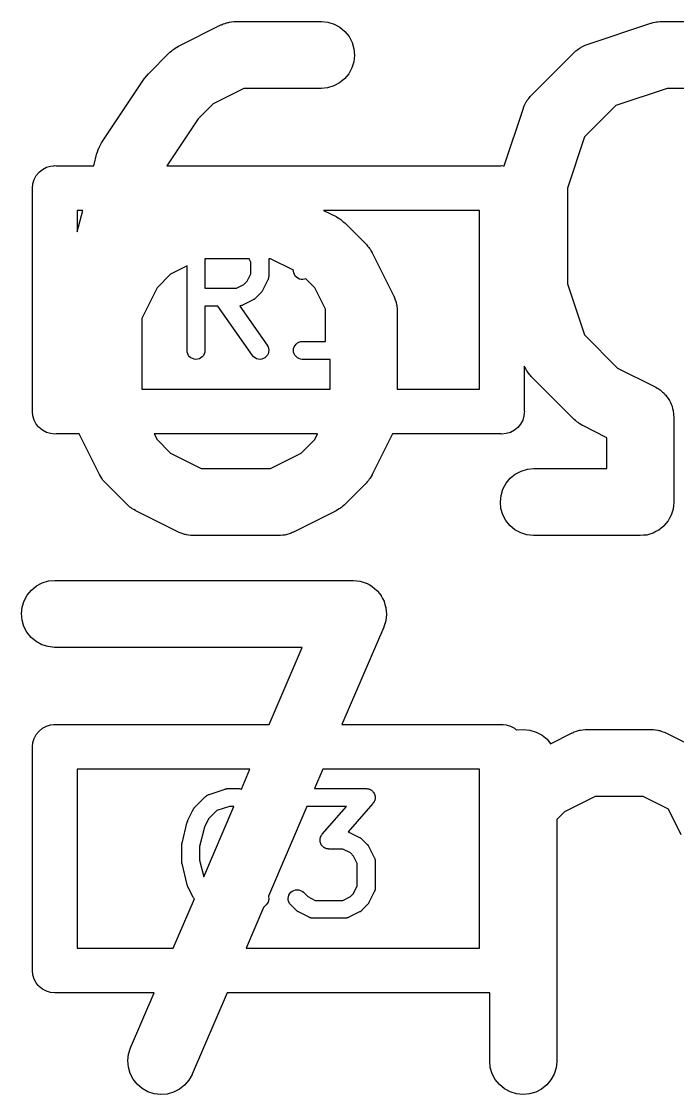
# Model space of a CAD drawing. Extents: x 39.2 to 71.6, y -130.1 to -60.
# Drawn here: x 53.675 to 55.143, y -80.027 to -77.627 of the extents above; entities that cross this region are included whole.
import ezdxf

# ---------------------------------------------------------------- set-up
doc = ezdxf.new("R2010")
doc.units = 0
doc.layers.add('BLACK', color=7, linetype='CONTINUOUS')

msp = doc.modelspace()

# ---------------------------------------------------------------- linework, layer by layer
at = {"layer": 'BLACK', "linetype": 'CONTINUOUS'}
for p, q in [((54.026, -77.6829), (54.1212, -77.6353)), ((54.1212, -77.6353), (54.1222, -77.6348)), ((54.1222, -77.6348), (54.1242, -77.6341)), ((54.1242, -77.6341), (54.1262, -77.633)), ((54.1262, -77.633), (54.1311, -77.6316)), ((54.1311, -77.6316), (54.1359, -77.6298)), ((54.1359, -77.6298), (54.1381, -77.6294)), ((54.1381, -77.6294), (54.1402, -77.6288)), ((54.1402, -77.6288), (54.1453, -77.6283)), ((54.1453, -77.6283), (54.1504, -77.6275)), ((54.1504, -77.6275), (54.1526, -77.6276)), ((54.1526, -77.6276), (54.1548, -77.6274)), ((54.1548, -77.6274), (54.3452, -77.6274)), ((54.3452, -77.6274), (54.3463, -77.6274)), ((54.3463, -77.6274), (54.3608, -77.629)), ((54.3608, -77.629), (54.3748, -77.6334)), ((54.3748, -77.6334), (54.3876, -77.6405)), ((54.9406, -77.6788), (55.0834, -77.6312)), ((55.0834, -77.6312), (55.0844, -77.6309)), ((55.0844, -77.6309), (55.0885, -77.63)), ((55.0885, -77.63), (55.0926, -77.6288)), ((55.0926, -77.6288), (55.0957, -77.6285)), ((55.0957, -77.6285), (55.0987, -77.6279)), ((55.0987, -77.6279), (55.1029, -77.6278)), ((55.1029, -77.6278), (55.1071, -77.6274)), ((55.1071, -77.6274), (55.2976, -77.6274)), ((54.3876, -77.6405), (54.3988, -77.6499)), ((54.3988, -77.6499), (54.408, -77.6613)), ((54.408, -77.6613), (54.4148, -77.6743)), ((54.0162, -77.689), (54.0187, -77.6871)), ((54.0187, -77.6871), (54.0224, -77.6852)), ((54.0224, -77.6852), (54.026, -77.6829)), ((54.4148, -77.6743), (54.4189, -77.6883)), ((54.9194, -77.6903), (54.9234, -77.6871)), ((54.9234, -77.6871), (54.9254, -77.6861)), ((54.9254, -77.6861), (54.9272, -77.6848)), ((54.9272, -77.6848), (54.9319, -77.6827)), ((54.9319, -77.6827), (54.9364, -77.6804)), ((54.9364, -77.6804), (54.9386, -77.6797)), ((54.9386, -77.6797), (54.9406, -77.6788)), ((53.9589, -77.7446), (54.0065, -77.697)), ((54.0065, -77.697), (54.0072, -77.6962)), ((54.0072, -77.6962), (54.0105, -77.6936)), ((54.0105, -77.6936), (54.0136, -77.6907)), ((54.0136, -77.6907), (54.0162, -77.689)), ((54.4202, -77.7029), (54.4187, -77.7175)), ((54.4189, -77.6883), (54.4202, -77.7029)), ((54.816, -77.7922), (54.9113, -77.697)), ((54.9113, -77.697), (54.912, -77.6962)), ((54.912, -77.6962), (54.9137, -77.6949)), ((54.9137, -77.6949), (54.9152, -77.6933)), ((54.9152, -77.6933), (54.9194, -77.6903)), ((54.4144, -77.7314), (54.4074, -77.7443)), ((54.4187, -77.7175), (54.4144, -77.7314)), ((53.8543, -77.8989), (53.9495, -77.756)), ((53.9495, -77.756), (53.9496, -77.7559)), ((53.9496, -77.7559), (53.9501, -77.7551)), ((53.9496, -77.7559), (53.9496, -77.7559)), ((53.9496, -77.7559), (53.9496, -77.7559)), ((53.9501, -77.7551), (53.9545, -77.7499)), ((53.9545, -77.7499), (53.9589, -77.7446)), ((54.3981, -77.7556), (54.3867, -77.7648)), ((54.4074, -77.7443), (54.3981, -77.7556)), ((54.1725, -77.7774), (54.1039, -77.8116)), ((54.3452, -77.7774), (54.1725, -77.7774)), ((54.3598, -77.776), (54.3452, -77.7774)), ((54.3738, -77.7717), (54.3598, -77.776)), ((54.3867, -77.7648), (54.3738, -77.7717)), ((55.1193, -77.7774), (55.0048, -77.8156)), ((55.2854, -77.7774), (55.1193, -77.7774)), ((54.8022, -77.8119), (54.8044, -77.8072)), ((54.8044, -77.8072), (54.8057, -77.8055)), ((54.8057, -77.8055), (54.8067, -77.8035)), ((54.8067, -77.8035), (54.81, -77.7995)), ((54.81, -77.7995), (54.813, -77.7954)), ((54.813, -77.7954), (54.8146, -77.7939)), ((54.8146, -77.7939), (54.816, -77.7922)), ((54.1039, -77.8116), (54.0702, -77.8454)), ((54.755, -77.9502), (54.7979, -77.8215)), ((54.7979, -77.8215), (54.7982, -77.8205)), ((54.7982, -77.8205), (54.7992, -77.8185)), ((54.7992, -77.8185), (54.7998, -77.8164)), ((54.7998, -77.8164), (54.8022, -77.8119)), ((55.0048, -77.8156), (54.9346, -77.8858)), ((54.0702, -77.8454), (54.0005, -77.95)), ((53.8493, -77.9076), (53.8519, -77.9033)), ((53.8519, -77.9033), (53.8543, -77.8989)), ((54.9346, -77.8858), (54.8964, -78.0003)), ((53.837, -77.95), (53.8439, -77.9223)), ((53.8439, -77.9223), (53.8442, -77.9213)), ((53.8442, -77.9213), (53.8459, -77.9166)), ((53.8459, -77.9166), (53.8474, -77.9118)), ((53.8474, -77.9118), (53.8485, -77.9097)), ((53.8485, -77.9097), (53.8493, -77.9076)), ((53.7308, -77.9536), (53.7402, -77.9507)), ((53.7402, -77.9507), (53.7476, -77.95)), ((53.7476, -77.95), (53.75, -77.9498)), ((53.75, -77.9498), (53.7524, -77.95)), ((53.7524, -77.95), (53.837, -77.95)), ((54.0005, -77.95), (54.7476, -77.95)), ((54.7476, -77.95), (54.75, -77.9498)), ((54.75, -77.9498), (54.7524, -77.95)), ((54.7524, -77.95), (54.755, -77.9502)), ((53.7036, -77.9808), (53.7082, -77.9721)), ((53.7082, -77.9721), (53.7145, -77.9645)), ((53.7145, -77.9645), (53.7221, -77.9582)), ((53.7221, -77.9582), (53.7308, -77.9536)), ((53.6998, -78), (53.7007, -77.9902)), ((53.7, -78.0025), (53.6998, -78)), ((53.7007, -77.9902), (53.7036, -77.9808)), ((53.7, -78.4976), (53.7, -78.0025)), ((54.8964, -78.0003), (54.8964, -78.214)), ((53.8, -78.05), (53.8, -78.0979)), ((53.8, -78.0979), (53.812, -78.05)), ((53.812, -78.05), (53.8, -78.05)), ((54.351, -78.05), (54.3788, -78.0639)), ((54.7, -78.05), (54.351, -78.05)), ((54.3788, -78.0639), (54.3797, -78.0643)), ((54.3797, -78.0643), (54.3833, -78.0666)), ((54.3833, -78.0666), (54.387, -78.0686)), ((54.387, -78.0686), (54.3894, -78.0706)), ((54.3894, -78.0706), (54.392, -78.0723)), ((54.7, -78.45), (54.7, -78.05)), ((54.392, -78.0723), (54.395, -78.0752)), ((54.395, -78.0752), (54.3983, -78.0779)), ((54.3983, -78.0779), (54.4459, -78.1255)), ((54.4459, -78.1255), (54.4466, -78.1263)), ((54.4466, -78.1263), (54.4493, -78.1296)), ((54.4493, -78.1296), (54.4521, -78.1326)), ((54.4521, -78.1326), (54.4538, -78.1353)), ((54.4538, -78.1353), (54.4558, -78.1377)), ((54.4558, -78.1377), (54.4577, -78.1415)), ((54.4577, -78.1415), (54.4599, -78.145)), ((54.0855, -78.1583), (54.0855, -78.224)), ((54.1848, -78.1583), (54.0855, -78.1583)), ((54.1883, -78.1654), (54.1848, -78.1583)), ((54.1883, -78.1917), (54.1883, -78.1654)), ((54.2281, -78.1583), (54.2283, -78.1595)), ((54.2323, -78.1583), (54.2281, -78.1583)), ((54.2283, -78.1595), (54.2283, -78.1601)), ((54.2283, -78.1601), (54.2283, -78.1607)), ((54.2283, -78.1607), (54.2283, -78.1964)), ((54.2837, -78.184), (54.2323, -78.1583)), ((54.4599, -78.145), (54.5076, -78.2403)), ((54.0455, -78.1742), (54.0087, -78.1926)), ((54.0455, -78.3631), (54.0455, -78.1742)), ((54.18, -78.2084), (54.1883, -78.1917)), ((54.2836, -78.1858), (54.2837, -78.184)), ((54.2842, -78.1897), (54.2836, -78.1858)), ((54.2856, -78.1933), (54.2842, -78.1897)), ((54.0087, -78.1926), (53.9783, -78.223)), ((54.156, -78.224), (54.1727, -78.2157)), ((54.1727, -78.2157), (54.18, -78.2084)), ((54.2262, -78.2054), (54.2143, -78.2292)), ((54.2264, -78.2048), (54.2262, -78.2054)), ((54.2267, -78.2043), (54.2264, -78.2048)), ((54.2271, -78.203), (54.2267, -78.2043)), ((54.2276, -78.2017), (54.2271, -78.203)), ((54.2277, -78.2011), (54.2276, -78.2017)), ((54.2279, -78.2006), (54.2277, -78.2011)), ((54.228, -78.1992), (54.2279, -78.2006)), ((54.2283, -78.1979), (54.228, -78.1992)), ((54.2283, -78.1964), (54.2283, -78.1967)), ((54.2283, -78.1967), (54.2283, -78.1973)), ((54.2283, -78.1973), (54.2283, -78.1979)), ((54.2877, -78.1967), (54.2856, -78.1933)), ((54.2903, -78.1995), (54.2877, -78.1967)), ((54.2935, -78.2018), (54.2903, -78.1995)), ((54.297, -78.2034), (54.2935, -78.2018)), ((54.3008, -78.2043), (54.297, -78.2034)), ((54.3047, -78.2045), (54.3008, -78.2043)), ((54.3086, -78.2039), (54.3047, -78.2045)), ((54.3112, -78.2029), (54.3086, -78.2039)), ((54.3312, -78.223), (54.3112, -78.2029)), ((54.8964, -78.214), (54.9346, -78.3285)), ((53.9783, -78.223), (53.944, -78.2915)), ((54.0855, -78.224), (54.156, -78.224)), ((54.2106, -78.2344), (54.1987, -78.2463)), ((54.2113, -78.2335), (54.2106, -78.2344)), ((54.2121, -78.2327), (54.2113, -78.2335)), ((54.2125, -78.232), (54.2121, -78.2327)), ((54.213, -78.2314), (54.2125, -78.232)), ((54.2136, -78.2304), (54.213, -78.2314)), ((54.2142, -78.2294), (54.2136, -78.2304)), ((54.2143, -78.2292), (54.2142, -78.2294)), ((54.355, -78.2706), (54.3312, -78.223)), ((54.1146, -78.264), (54.0855, -78.264)), ((54.0855, -78.264), (54.0855, -78.3631)), ((54.1919, -78.3746), (54.1146, -78.264)), ((54.1646, -78.2637), (54.1632, -78.2638)), ((54.1632, -78.2638), (54.2247, -78.3516)), ((54.1652, -78.2635), (54.1646, -78.2637)), ((54.1657, -78.2634), (54.1652, -78.2635)), ((54.167, -78.2629), (54.1657, -78.2634)), ((54.1683, -78.2625), (54.167, -78.2629)), ((54.1689, -78.2623), (54.1683, -78.2625)), ((54.1694, -78.2621), (54.1689, -78.2623)), ((54.1697, -78.2619), (54.1694, -78.2621)), ((54.1935, -78.25), (54.1697, -78.2619)), ((54.1944, -78.2494), (54.1935, -78.25)), ((54.1954, -78.2489), (54.1944, -78.2494)), ((54.1961, -78.2484), (54.1954, -78.2489)), ((54.1968, -78.248), (54.1961, -78.2484)), ((54.1976, -78.2472), (54.1968, -78.248)), ((54.1985, -78.2465), (54.1976, -78.2472)), ((54.1987, -78.2463), (54.1985, -78.2465)), ((54.5076, -78.2403), (54.508, -78.2412)), ((54.508, -78.2412), (54.5088, -78.2433)), ((54.5088, -78.2433), (54.5098, -78.2452)), ((54.5098, -78.2452), (54.5113, -78.2501)), ((54.5113, -78.2501), (54.5131, -78.2549)), ((54.5131, -78.2549), (54.5134, -78.2571)), ((54.5134, -78.2571), (54.514, -78.2592)), ((54.514, -78.2592), (54.5145, -78.2643)), ((54.355, -78.3431), (54.355, -78.2706)), ((54.5145, -78.2643), (54.5153, -78.2694)), ((54.5153, -78.2694), (54.5153, -78.2716)), ((54.5153, -78.2716), (54.5155, -78.2738)), ((54.5155, -78.2738), (54.5155, -78.45)), ((53.944, -78.2915), (53.944, -78.45)), ((54.9346, -78.3285), (55.0087, -78.4026)), ((54.2247, -78.3516), (54.2249, -78.3519)), ((54.2249, -78.3519), (54.2267, -78.3553)), ((54.2267, -78.3553), (54.2279, -78.359)), ((54.2279, -78.359), (54.2283, -78.3629)), ((54.2836, -78.363), (54.284, -78.3591)), ((54.284, -78.3591), (54.2851, -78.3553)), ((54.2851, -78.3553), (54.287, -78.3519)), ((54.287, -78.3519), (54.2895, -78.3489)), ((54.2895, -78.3489), (54.2925, -78.3464)), ((54.2925, -78.3464), (54.2959, -78.3446)), ((54.2959, -78.3446), (54.2997, -78.3435)), ((54.2997, -78.3435), (54.3036, -78.3431)), ((54.3036, -78.3431), (54.355, -78.3431)), ((54.0459, -78.367), (54.0455, -78.3631)), ((54.047, -78.3707), (54.0459, -78.367)), ((54.0488, -78.3742), (54.047, -78.3707)), ((54.0513, -78.3772), (54.0488, -78.3742)), ((54.0543, -78.3797), (54.0513, -78.3772)), ((54.0577, -78.3815), (54.0543, -78.3797)), ((54.0615, -78.3827), (54.0577, -78.3815)), ((54.0653, -78.3831), (54.0615, -78.3827)), ((54.0692, -78.3827), (54.0653, -78.3831)), ((54.073, -78.3816), (54.0692, -78.3827)), ((54.0764, -78.3798), (54.073, -78.3816)), ((54.0795, -78.3774), (54.0764, -78.3798)), ((54.082, -78.3744), (54.0795, -78.3774)), ((54.0839, -78.371), (54.082, -78.3744)), ((54.085, -78.3673), (54.0839, -78.371)), ((54.0855, -78.3634), (54.085, -78.3673)), ((54.0855, -78.3631), (54.0855, -78.3634)), ((54.1945, -78.3775), (54.1919, -78.3746)), ((54.1976, -78.3799), (54.1945, -78.3775)), ((54.201, -78.3817), (54.1976, -78.3799)), ((54.2048, -78.3828), (54.201, -78.3817)), ((54.2087, -78.3831), (54.2048, -78.3828)), ((54.2126, -78.3826), (54.2087, -78.3831)), ((54.2163, -78.3815), (54.2126, -78.3826)), ((54.2197, -78.3796), (54.2163, -78.3815)), ((54.2227, -78.377), (54.2197, -78.3796)), ((54.2251, -78.374), (54.2227, -78.377)), ((54.2269, -78.3705), (54.2251, -78.374)), ((54.228, -78.3668), (54.2269, -78.3705)), ((54.2283, -78.3629), (54.228, -78.3668)), ((54.2839, -78.3668), (54.2836, -78.363)), ((54.285, -78.3706), (54.2839, -78.3668)), ((54.2868, -78.374), (54.285, -78.3706)), ((54.2893, -78.3771), (54.2868, -78.374)), ((54.2923, -78.3796), (54.2893, -78.3771)), ((54.2957, -78.3815), (54.2923, -78.3796)), ((54.2994, -78.3827), (54.2957, -78.3815)), ((54.3033, -78.3831), (54.2994, -78.3827)), ((54.3036, -78.3831), (54.3033, -78.3831)), ((54.3655, -78.3831), (54.3036, -78.3831)), ((54.3655, -78.45), (54.3655, -78.3831)), ((54.8018, -78.4014), (54.8, -78.398)), ((54.8, -78.398), (54.8, -78.4976)), ((54.8039, -78.4061), (54.8018, -78.4014)), ((54.8051, -78.4079), (54.8039, -78.4061)), ((54.8061, -78.4099), (54.8051, -78.4079)), ((55.0087, -78.4026), (55.0931, -78.4448)), ((54.8093, -78.4139), (54.8061, -78.4099)), ((54.8123, -78.4181), (54.8093, -78.4139)), ((54.8139, -78.4196), (54.8123, -78.4181)), ((54.8153, -78.4213), (54.8139, -78.4196)), ((54.816, -78.4221), (54.8153, -78.4213)), ((54.9113, -78.5173), (54.816, -78.4221)), ((53.944, -78.45), (54.3655, -78.45)), ((54.5155, -78.45), (54.7, -78.45)), ((55.0931, -78.4448), (55.094, -78.4453)), ((55.094, -78.4453), (55.0976, -78.4477)), ((55.0976, -78.4477), (55.1015, -78.4497)), ((55.1015, -78.4497), (55.1038, -78.4516)), ((55.1038, -78.4516), (55.1063, -78.4533)), ((55.1063, -78.4533), (55.1094, -78.4563)), ((55.1094, -78.4563), (55.1127, -78.4591)), ((55.1127, -78.4591), (55.1146, -78.4614)), ((55.1146, -78.4614), (55.1168, -78.4635)), ((55.1168, -78.4635), (55.1192, -78.467)), ((55.1192, -78.467), (55.122, -78.4704)), ((55.122, -78.4704), (55.1234, -78.473)), ((55.1234, -78.473), (55.1251, -78.4755)), ((55.1251, -78.4755), (55.1268, -78.4795)), ((55.1268, -78.4795), (55.1289, -78.4833)), ((53.6998, -78.5), (53.7, -78.4976)), ((53.7007, -78.5098), (53.6998, -78.5)), ((54.8, -78.5024), (54.7993, -78.5098)), ((54.8, -78.4976), (54.8002, -78.5)), ((54.8002, -78.5), (54.8, -78.5024)), ((54.8, -78.5024), (54.8, -78.5024)), ((55.1289, -78.4833), (55.1297, -78.4862)), ((55.1297, -78.4862), (55.1309, -78.4889)), ((55.1309, -78.4889), (55.1318, -78.4932)), ((55.1318, -78.4932), (55.1331, -78.4973)), ((55.1331, -78.4973), (55.1334, -78.5003)), ((55.1334, -78.5003), (55.134, -78.5032)), ((55.134, -78.5032), (55.1341, -78.5076)), ((53.7036, -78.5192), (53.7007, -78.5098)), ((53.7082, -78.5279), (53.7036, -78.5192)), ((53.713, -78.5337), (53.7082, -78.5279)), ((54.7918, -78.5279), (54.7855, -78.5355)), ((54.7964, -78.5192), (54.7918, -78.5279)), ((54.7993, -78.5098), (54.7964, -78.5192)), ((54.9145, -78.52), (54.9113, -78.5173)), ((54.9175, -78.5229), (54.9145, -78.52)), ((54.9202, -78.5246), (54.9175, -78.5229)), ((54.9226, -78.5266), (54.9202, -78.5246)), ((54.9263, -78.5286), (54.9226, -78.5266)), ((55.1341, -78.5076), (55.1345, -78.5119)), ((55.1345, -78.5119), (55.1345, -78.7024)), ((53.7145, -78.5355), (53.713, -78.5337)), ((53.7221, -78.5418), (53.7145, -78.5355)), ((53.7308, -78.5464), (53.7221, -78.5418)), ((53.7402, -78.5493), (53.7308, -78.5464)), ((53.75, -78.5502), (53.7402, -78.5493)), ((53.7524, -78.55), (53.75, -78.5502)), ((53.8042, -78.55), (53.7524, -78.55)), ((53.8496, -78.6407), (53.8042, -78.55)), ((53.9719, -78.55), (53.9783, -78.5627)), ((54.3376, -78.55), (53.9719, -78.55)), ((54.3312, -78.5627), (54.3376, -78.55)), ((54.5053, -78.55), (54.4599, -78.6407)), ((54.7476, -78.55), (54.5053, -78.55)), ((54.75, -78.5502), (54.7476, -78.55)), ((54.7598, -78.5493), (54.75, -78.5502)), ((54.7692, -78.5464), (54.7598, -78.5493)), ((54.7779, -78.5418), (54.7692, -78.5464)), ((54.7855, -78.5355), (54.7779, -78.5418)), ((54.9298, -78.5309), (54.9263, -78.5286)), ((54.9307, -78.5314), (54.9298, -78.5309)), ((54.9845, -78.5583), (54.9307, -78.5314)), ((53.9783, -78.5627), (54.0087, -78.5931)), ((54.3008, -78.5931), (54.3312, -78.5627)), ((54.9845, -78.6274), (54.9845, -78.5583)), ((54.0087, -78.5931), (54.0772, -78.6274)), ((54.2323, -78.6274), (54.3008, -78.5931)), ((53.8518, -78.6443), (53.8496, -78.6407)), ((53.8538, -78.648), (53.8518, -78.6443)), ((53.8557, -78.6504), (53.8538, -78.648)), ((54.0772, -78.6274), (54.2323, -78.6274)), ((54.4572, -78.6452), (54.4552, -78.6489)), ((54.4595, -78.6416), (54.4572, -78.6452)), ((54.4599, -78.6407), (54.4595, -78.6416)), ((54.7686, -78.6492), (54.7799, -78.6399)), ((54.7799, -78.6399), (54.7928, -78.633)), ((54.7928, -78.633), (54.8069, -78.6288)), ((54.8069, -78.6288), (54.8214, -78.6274)), ((54.8214, -78.6274), (54.9845, -78.6274)), ((53.8574, -78.6531), (53.8557, -78.6504)), ((53.8603, -78.6561), (53.8574, -78.6531)), ((53.8629, -78.6594), (53.8603, -78.6561)), ((53.8636, -78.6602), (53.8629, -78.6594)), ((53.9113, -78.7078), (53.8636, -78.6602)), ((54.4459, -78.6602), (54.3983, -78.7078)), ((54.4486, -78.6569), (54.4459, -78.6602)), ((54.4515, -78.6539), (54.4486, -78.6569)), ((54.4532, -78.6513), (54.4515, -78.6539)), ((54.4552, -78.6489), (54.4532, -78.6513)), ((54.7523, -78.6733), (54.7592, -78.6604)), ((54.7592, -78.6604), (54.7686, -78.6492)), ((54.7464, -78.7019), (54.748, -78.6873)), ((54.748, -78.6873), (54.7523, -78.6733)), ((53.9145, -78.7105), (53.9113, -78.7078)), ((53.9175, -78.7134), (53.9145, -78.7105)), ((53.9202, -78.7151), (53.9175, -78.7134)), ((53.9226, -78.7171), (53.9202, -78.7151)), ((53.9263, -78.7191), (53.9226, -78.7171)), ((53.9298, -78.7214), (53.9263, -78.7191)), ((54.3823, -78.7196), (54.3788, -78.7218)), ((54.3861, -78.7177), (54.3823, -78.7196)), ((54.3885, -78.7157), (54.3861, -78.7177)), ((54.3912, -78.7141), (54.3885, -78.7157)), ((54.3942, -78.7112), (54.3912, -78.7141)), ((54.3975, -78.7085), (54.3942, -78.7112)), ((54.3983, -78.7078), (54.3975, -78.7085)), ((54.7478, -78.7164), (54.7464, -78.7019)), ((54.7519, -78.7305), (54.7478, -78.7164)), ((55.1329, -78.718), (55.1308, -78.7247)), ((55.133, -78.7175), (55.1329, -78.7177)), ((55.1329, -78.7177), (55.1329, -78.718)), ((55.1337, -78.7105), (55.133, -78.7175)), ((55.1345, -78.7034), (55.1337, -78.7105)), ((55.1345, -78.7024), (55.1345, -78.7029)), ((55.1345, -78.7029), (55.1345, -78.7029)), ((55.1345, -78.7029), (55.1345, -78.7029)), ((55.1345, -78.7029), (55.1345, -78.7034)), ((53.9307, -78.7218), (53.9298, -78.7214)), ((54.026, -78.7695), (53.9307, -78.7218)), ((54.3788, -78.7218), (54.2835, -78.7695)), ((54.7587, -78.7434), (54.7519, -78.7305)), ((54.7678, -78.7549), (54.7587, -78.7434)), ((55.125, -78.7381), (55.1217, -78.7443)), ((55.1285, -78.7319), (55.125, -78.7381)), ((55.1287, -78.7314), (55.1285, -78.7317)), ((55.1285, -78.7317), (55.1285, -78.7319)), ((55.1308, -78.7247), (55.1287, -78.7314)), ((54.7791, -78.7643), (54.7678, -78.7549)), ((54.7919, -78.7713), (54.7791, -78.7643)), ((55.1006, -78.7651), (55.0943, -78.7684)), ((55.1008, -78.765), (55.1006, -78.7651)), ((55.101, -78.7648), (55.1008, -78.765)), ((55.1065, -78.7604), (55.101, -78.7648)), ((55.112, -78.756), (55.1065, -78.7604)), ((55.1122, -78.7558), (55.112, -78.756)), ((55.1124, -78.7556), (55.1122, -78.7558)), ((55.1169, -78.7502), (55.1124, -78.7556)), ((55.1214, -78.7448), (55.1169, -78.7502)), ((55.1215, -78.7445), (55.1214, -78.7448)), ((55.1217, -78.7443), (55.1215, -78.7445)), ((54.028, -78.7703), (54.026, -78.7695)), ((54.03, -78.7713), (54.028, -78.7703)), ((54.0349, -78.7729), (54.03, -78.7713)), ((54.0396, -78.7747), (54.0349, -78.7729)), ((54.0418, -78.7751), (54.0396, -78.7747)), ((54.0439, -78.7757), (54.0418, -78.7751)), ((54.049, -78.7763), (54.0439, -78.7757)), ((54.0541, -78.7772), (54.049, -78.7763)), ((54.0563, -78.7771), (54.0541, -78.7772)), ((54.0585, -78.7774), (54.0563, -78.7771)), ((54.0595, -78.7774), (54.0585, -78.7774)), ((54.25, -78.7774), (54.0595, -78.7774)), ((54.2522, -78.7772), (54.25, -78.7774)), ((54.2544, -78.7773), (54.2522, -78.7772)), ((54.2595, -78.7765), (54.2544, -78.7773)), ((54.2646, -78.776), (54.2595, -78.7765)), ((54.2667, -78.7753), (54.2646, -78.776)), ((54.2689, -78.775), (54.2667, -78.7753)), ((54.2737, -78.7732), (54.2689, -78.775)), ((54.2786, -78.7717), (54.2737, -78.7732)), ((54.2805, -78.7707), (54.2786, -78.7717)), ((54.2826, -78.7699), (54.2805, -78.7707)), ((54.2835, -78.7695), (54.2826, -78.7699)), ((54.8058, -78.7757), (54.7919, -78.7713)), ((54.8204, -78.7774), (54.8058, -78.7757)), ((54.8214, -78.7774), (54.8204, -78.7774)), ((55.0595, -78.7774), (54.8214, -78.7774)), ((55.0666, -78.7767), (55.0595, -78.7774)), ((55.0736, -78.7761), (55.0666, -78.7767)), ((55.0738, -78.776), (55.0736, -78.7761)), ((55.0741, -78.776), (55.0738, -78.776)), ((55.0808, -78.7739), (55.0741, -78.776)), ((55.0876, -78.7719), (55.0808, -78.7739)), ((55.0879, -78.7718), (55.0876, -78.7719)), ((55.0881, -78.7717), (55.0879, -78.7718)), ((55.0943, -78.7684), (55.0881, -78.7717)), ((53.7085, -78.8899), (53.7214, -78.883)), ((53.7214, -78.883), (53.7354, -78.8788)), ((53.7354, -78.8788), (53.75, -78.8774)), ((53.75, -78.8774), (54.4167, -78.8774)), ((54.4167, -78.8774), (54.4177, -78.8774)), ((54.4177, -78.8774), (54.418, -78.8774)), ((54.418, -78.8774), (54.4182, -78.8774)), ((54.4182, -78.8774), (54.4252, -78.8782)), ((54.4252, -78.8782), (54.4323, -78.879)), ((54.4323, -78.879), (54.4325, -78.8791)), ((54.4325, -78.8791), (54.4328, -78.8791)), ((54.4328, -78.8791), (54.4395, -78.8813)), ((54.4395, -78.8813), (54.4462, -78.8834)), ((54.4462, -78.8834), (54.4464, -78.8836)), ((54.4464, -78.8836), (54.4467, -78.8837)), ((54.4467, -78.8837), (54.4528, -78.887)), ((54.4528, -78.887), (54.459, -78.8905)), ((53.6809, -78.9233), (53.6878, -78.9104)), ((53.6878, -78.9104), (53.6972, -78.8992)), ((53.6972, -78.8992), (53.7085, -78.8899)), ((54.459, -78.8905), (54.4592, -78.8907)), ((54.4592, -78.8907), (54.4595, -78.8908)), ((54.4595, -78.8908), (54.4648, -78.8953)), ((54.4648, -78.8953), (54.4703, -78.8999)), ((54.4703, -78.8999), (54.4704, -78.9001)), ((54.4704, -78.9001), (54.4706, -78.9003)), ((54.4706, -78.9003), (54.475, -78.9058)), ((54.475, -78.9058), (54.4794, -78.9113)), ((54.4794, -78.9113), (54.4795, -78.9115)), ((54.4795, -78.9115), (54.4797, -78.9117)), ((54.4797, -78.9117), (54.4829, -78.9181)), ((53.6765, -78.9373), (53.6809, -78.9233)), ((54.4829, -78.9181), (54.4862, -78.9243)), ((54.4862, -78.9243), (54.4863, -78.9245)), ((54.4863, -78.9245), (54.4864, -78.9248)), ((54.4864, -78.9248), (54.4883, -78.9315)), ((54.4883, -78.9315), (54.4903, -78.9383)), ((53.675, -78.9519), (53.6765, -78.9373)), ((53.6763, -78.9664), (53.675, -78.9519)), ((54.4903, -78.9383), (54.4904, -78.9386)), ((54.4904, -78.9386), (54.4904, -78.9388)), ((54.4904, -78.9388), (54.491, -78.9458)), ((54.4917, -78.9534), (54.4909, -78.9605)), ((54.491, -78.9458), (54.4917, -78.9529)), ((54.4917, -78.9529), (54.4916, -78.9532)), ((54.4916, -78.9532), (54.4917, -78.9534)), ((53.6805, -78.9805), (53.6763, -78.9664)), ((53.6872, -78.9934), (53.6805, -78.9805)), ((54.4856, -78.9819), (54.3921, -79.2)), ((54.4857, -78.9817), (54.4856, -78.9819)), ((54.4858, -78.9814), (54.4857, -78.9817)), ((54.4879, -78.9747), (54.4858, -78.9814)), ((54.49, -78.968), (54.4879, -78.9747)), ((54.4901, -78.9677), (54.49, -78.968)), ((54.4909, -78.9605), (54.4901, -78.9675)), ((54.4901, -78.9675), (54.4901, -78.9677)), ((53.6964, -79.0049), (53.6872, -78.9934)), ((53.7076, -79.0143), (53.6964, -79.0049)), ((53.7205, -79.0213), (53.7076, -79.0143)), ((53.7344, -79.0257), (53.7205, -79.0213)), ((53.749, -79.0274), (53.7344, -79.0257)), ((53.75, -79.0274), (53.749, -79.0274)), ((54.3029, -79.0274), (53.75, -79.0274)), ((54.2289, -79.2), (54.3029, -79.0274)), ((53.7402, -79.2007), (53.7476, -79.2)), ((53.7476, -79.2), (53.75, -79.1998)), ((53.75, -79.1998), (53.7524, -79.2)), ((53.7524, -79.2), (54.2289, -79.2)), ((54.3921, -79.2), (54.7476, -79.2)), ((54.7476, -79.2), (54.75, -79.1998)), ((54.75, -79.1998), (54.7524, -79.2)), ((54.7524, -79.2), (54.7598, -79.2007)), ((53.7036, -79.2308), (53.7082, -79.2221)), ((53.7082, -79.2221), (53.7145, -79.2145)), ((53.7145, -79.2145), (53.7221, -79.2082)), ((53.7221, -79.2082), (53.7308, -79.2036)), ((53.7308, -79.2036), (53.7402, -79.2007)), ((54.7598, -79.2007), (54.7692, -79.2036)), ((54.7692, -79.2036), (54.7779, -79.2082)), ((54.7779, -79.2082), (54.7828, -79.2123)), ((54.7828, -79.2123), (54.7836, -79.212)), ((54.7836, -79.212), (54.7981, -79.2107)), ((54.7981, -79.2107), (54.8127, -79.2122)), ((54.8127, -79.2122), (54.8267, -79.2166)), ((54.8267, -79.2166), (54.8396, -79.2235)), ((54.8396, -79.2235), (54.8508, -79.2329)), ((54.8588, -79.2427), (54.9069, -79.2186)), ((54.9069, -79.2186), (54.9079, -79.2182)), ((54.9079, -79.2182), (54.9099, -79.2174)), ((54.9099, -79.2174), (54.9119, -79.2164)), ((54.9119, -79.2164), (54.9168, -79.2149)), ((54.9168, -79.2149), (54.9216, -79.2131)), ((54.9216, -79.2131), (54.9238, -79.2128)), ((54.9238, -79.2128), (54.9259, -79.2121)), ((54.9259, -79.2121), (54.931, -79.2116)), ((54.931, -79.2116), (54.9361, -79.2108)), ((54.9361, -79.2108), (54.9383, -79.2109)), ((54.9383, -79.2109), (54.9405, -79.2107)), ((54.9405, -79.2107), (55.0833, -79.2107)), ((55.0833, -79.2107), (55.0844, -79.2107)), ((55.0844, -79.2107), (55.0866, -79.211)), ((55.0866, -79.211), (55.0888, -79.2109)), ((55.0888, -79.2109), (55.0938, -79.2118)), ((55.0938, -79.2118), (55.0989, -79.2124)), ((55.0989, -79.2124), (55.101, -79.213)), ((55.101, -79.213), (55.1032, -79.2134)), ((55.1032, -79.2134), (55.108, -79.2152)), ((55.108, -79.2152), (55.1129, -79.2168)), ((55.1129, -79.2168), (55.1148, -79.2178)), ((55.1148, -79.2178), (55.1169, -79.2186)), ((55.1169, -79.2186), (55.2121, -79.2663)), ((53.6998, -79.25), (53.7007, -79.2402)), ((53.7007, -79.2402), (53.7036, -79.2308)), ((54.8508, -79.2329), (54.8588, -79.2427)), ((53.7, -79.2525), (53.6998, -79.25)), ((53.7, -79.7476), (53.7, -79.2525)), ((53.8, -79.3), (53.8, -79.7)), ((54.1861, -79.3), (53.8, -79.3)), ((54.1672, -79.3442), (54.1861, -79.3)), ((54.3493, -79.3), (54.3308, -79.3431)), ((54.7, -79.3), (54.3493, -79.3)), ((54.7, -79.7), (54.7, -79.3)), ((54.1306, -79.3441), (54.1308, -79.344)), ((54.1308, -79.344), (54.1319, -79.3438)), ((54.1319, -79.3438), (54.133, -79.3435)), ((54.133, -79.3435), (54.1338, -79.3434)), ((54.1338, -79.3434), (54.1347, -79.3432)), ((54.1347, -79.3432), (54.1358, -79.3432)), ((54.1358, -79.3432), (54.1369, -79.3431)), ((54.1369, -79.3431), (54.1607, -79.3431)), ((54.1607, -79.3431), (54.161, -79.3431)), ((54.161, -79.3431), (54.1621, -79.3432)), ((54.1621, -79.3432), (54.1632, -79.3433)), ((54.1632, -79.3433), (54.164, -79.3434)), ((54.164, -79.3434), (54.1649, -79.3435)), ((54.1649, -79.3435), (54.1659, -79.3439)), ((54.1659, -79.3439), (54.167, -79.3441)), ((54.3308, -79.3431), (54.4464, -79.3431)), ((54.4464, -79.3431), (54.4467, -79.3431)), ((54.4467, -79.3431), (54.448, -79.3432)), ((54.448, -79.3432), (54.4492, -79.3433)), ((54.4492, -79.3433), (54.4499, -79.3435)), ((54.4499, -79.3435), (54.4506, -79.3435)), ((54.4506, -79.3435), (54.4518, -79.3439)), ((54.4518, -79.3439), (54.453, -79.3442)), ((54.0632, -79.3847), (54.087, -79.3609)), ((54.087, -79.3609), (54.0872, -79.3607)), ((54.0872, -79.3607), (54.0877, -79.3603)), ((54.0877, -79.3603), (54.0881, -79.3599)), ((54.0881, -79.3599), (54.0892, -79.3591)), ((54.0892, -79.3591), (54.0903, -79.3582)), ((54.0903, -79.3582), (54.0908, -79.358)), ((54.0908, -79.358), (54.0913, -79.3576)), ((54.0913, -79.3576), (54.0926, -79.3571)), ((54.0926, -79.3571), (54.0938, -79.3564)), ((54.0938, -79.3564), (54.0943, -79.3563)), ((54.0943, -79.3563), (54.0949, -79.356)), ((54.0949, -79.356), (54.1306, -79.3441)), ((54.167, -79.3441), (54.1672, -79.3442)), ((54.453, -79.3442), (54.4536, -79.3445)), ((54.4536, -79.3445), (54.4543, -79.3447)), ((54.4543, -79.3447), (54.4554, -79.3453)), ((54.4554, -79.3453), (54.4565, -79.3458)), ((54.4565, -79.3458), (54.4571, -79.3463)), ((54.4571, -79.3463), (54.4577, -79.3466)), ((54.4577, -79.3466), (54.4587, -79.3474)), ((54.4587, -79.3474), (54.4597, -79.3481)), ((54.4597, -79.3481), (54.4602, -79.3487)), ((54.4602, -79.3487), (54.4607, -79.3491)), ((54.4607, -79.3491), (54.4615, -79.3501)), ((54.4615, -79.3501), (54.4624, -79.351)), ((54.4624, -79.351), (54.4627, -79.3516)), ((54.4627, -79.3516), (54.4632, -79.3521)), ((54.4632, -79.3521), (54.4637, -79.3533)), ((54.4637, -79.3533), (54.4644, -79.3543)), ((54.4644, -79.3543), (54.4646, -79.355)), ((54.4646, -79.355), (54.465, -79.3556)), ((54.465, -79.3556), (54.4653, -79.3568)), ((54.4653, -79.3568), (54.4658, -79.358)), ((54.466, -79.3671), (54.4656, -79.3683)), ((54.4658, -79.358), (54.4659, -79.3587)), ((54.4659, -79.3587), (54.4661, -79.3593)), ((54.4661, -79.3664), (54.466, -79.3671)), ((54.4661, -79.3593), (54.4662, -79.3606)), ((54.4663, -79.3657), (54.4661, -79.3664)), ((54.4662, -79.3606), (54.4664, -79.3618)), ((54.4664, -79.3632), (54.4663, -79.3645)), ((54.4663, -79.3645), (54.4663, -79.3657)), ((54.4664, -79.3618), (54.4664, -79.3625)), ((54.4664, -79.3625), (54.4664, -79.3632)), ((54.9582, -79.3607), (54.8897, -79.395)), ((55.0656, -79.3607), (54.9582, -79.3607)), ((55.1227, -79.3892), (55.0656, -79.3607)), ((54.0476, -79.4137), (54.0595, -79.3899)), ((54.0595, -79.3899), (54.0596, -79.3896)), ((54.0596, -79.3896), (54.0602, -79.3887)), ((54.0602, -79.3887), (54.0608, -79.3877)), ((54.0608, -79.3877), (54.0613, -79.387)), ((54.0613, -79.387), (54.0617, -79.3863)), ((54.0617, -79.3863), (54.0625, -79.3855)), ((54.0625, -79.3855), (54.0632, -79.3847)), ((54.0829, -79.5408), (54.1505, -79.3831)), ((54.1402, -79.3831), (54.112, -79.3925)), ((54.1505, -79.3831), (54.1402, -79.3831)), ((54.3137, -79.3831), (54.2275, -79.5841)), ((54.4024, -79.3831), (54.3137, -79.3831)), ((54.348, -79.4452), (54.4024, -79.3831)), ((54.4615, -79.3763), (54.406, -79.4397)), ((54.4622, -79.3752), (54.4615, -79.3763)), ((54.463, -79.3743), (54.4622, -79.3752)), ((54.4633, -79.3737), (54.463, -79.3743)), ((54.4638, -79.3731), (54.4633, -79.3737)), ((54.4643, -79.3719), (54.4638, -79.3731)), ((54.4649, -79.3708), (54.4643, -79.3719)), ((54.4651, -79.3702), (54.4649, -79.3708)), ((54.4654, -79.3695), (54.4651, -79.3702)), ((54.4656, -79.3683), (54.4654, -79.3695)), ((55.1512, -79.4463), (55.1227, -79.3892)), ((54.0462, -79.4173), (54.0469, -79.4156)), ((54.0469, -79.4156), (54.0475, -79.4138)), ((54.0475, -79.4138), (54.0476, -79.4138)), ((54.0476, -79.4138), (54.0476, -79.4137)), ((54.0938, -79.4107), (54.0843, -79.4296)), ((54.112, -79.3925), (54.0938, -79.4107)), ((54.8897, -79.395), (54.8726, -79.412)), ((54.8726, -79.412), (54.8726, -79.9524)), ((54.0342, -79.4654), (54.0461, -79.4178)), ((54.0461, -79.4175), (54.0462, -79.4174)), ((54.0461, -79.4178), (54.0461, -79.4175)), ((54.0462, -79.4174), (54.0462, -79.4173)), ((54.0843, -79.4296), (54.0736, -79.4727)), ((54.406, -79.4397), (54.4067, -79.4399)), ((54.4067, -79.4399), (54.4072, -79.4402)), ((54.3431, -79.4582), (54.3432, -79.4569)), ((54.3432, -79.4589), (54.3431, -79.4582)), ((54.3431, -79.4596), (54.3432, -79.4589)), ((54.3433, -79.4608), (54.3431, -79.4596)), ((54.3432, -79.4569), (54.3433, -79.4557)), ((54.3433, -79.4557), (54.3434, -79.455)), ((54.3434, -79.4621), (54.3433, -79.4608)), ((54.3434, -79.455), (54.3435, -79.4543)), ((54.3436, -79.4628), (54.3434, -79.4621)), ((54.3435, -79.4543), (54.3439, -79.4531)), ((54.3438, -79.4634), (54.3436, -79.4628)), ((54.3442, -79.4646), (54.3438, -79.4634)), ((54.3439, -79.4531), (54.3442, -79.4519)), ((54.3442, -79.4519), (54.3444, -79.4513)), ((54.3444, -79.4513), (54.3447, -79.4506)), ((54.3447, -79.4506), (54.3453, -79.4495)), ((54.3453, -79.4495), (54.3458, -79.4483)), ((54.3458, -79.4483), (54.3462, -79.4478)), ((54.3462, -79.4478), (54.3465, -79.4471)), ((54.3465, -79.4471), (54.3473, -79.4462)), ((54.3473, -79.4462), (54.348, -79.4452)), ((54.4072, -79.4402), (54.4078, -79.4404)), ((54.4078, -79.4404), (54.4316, -79.4523)), ((54.4316, -79.4523), (54.4318, -79.4525)), ((54.4318, -79.4525), (54.4328, -79.4531)), ((54.4328, -79.4531), (54.4337, -79.4536)), ((54.4337, -79.4536), (54.4344, -79.4541)), ((54.4344, -79.4541), (54.4351, -79.4546)), ((54.4351, -79.4546), (54.4359, -79.4554)), ((54.4359, -79.4554), (54.4368, -79.4561)), ((54.4368, -79.4561), (54.4487, -79.468)), ((54.0336, -79.4692), (54.0338, -79.4677)), ((54.0336, -79.4696), (54.0336, -79.4692)), ((54.0336, -79.47), (54.0336, -79.4696)), ((54.0336, -79.4702), (54.0336, -79.47)), ((54.0336, -79.506), (54.0336, -79.4702)), ((54.0338, -79.4677), (54.034, -79.4661)), ((54.034, -79.4661), (54.0341, -79.4657)), ((54.0341, -79.4657), (54.0342, -79.4654)), ((54.0736, -79.4727), (54.0736, -79.5035)), ((54.3446, -79.4658), (54.3442, -79.4646)), ((54.3449, -79.4665), (54.3446, -79.4658)), ((54.3451, -79.4671), (54.3449, -79.4665)), ((54.3458, -79.4682), (54.3451, -79.4671)), ((54.3464, -79.4693), (54.3458, -79.4682)), ((54.3468, -79.4698), (54.3464, -79.4693)), ((54.3472, -79.4704), (54.3468, -79.4698)), ((54.348, -79.4714), (54.3472, -79.4704)), ((54.3488, -79.4723), (54.348, -79.4714)), ((54.3493, -79.4728), (54.3488, -79.4723)), ((54.3498, -79.4733), (54.3493, -79.4728)), ((54.3508, -79.474), (54.3498, -79.4733)), ((54.3518, -79.4748), (54.3508, -79.474)), ((54.3524, -79.4752), (54.3518, -79.4748)), ((54.353, -79.4756), (54.3524, -79.4752)), ((54.3541, -79.4761), (54.353, -79.4756)), ((54.3552, -79.4767), (54.3541, -79.4761)), ((54.3559, -79.4769), (54.3552, -79.4767)), ((54.3565, -79.4772), (54.3559, -79.4769)), ((54.3577, -79.4775), (54.3565, -79.4772)), ((54.3589, -79.4779), (54.3577, -79.4775)), ((54.3596, -79.478), (54.3589, -79.4779)), ((54.3603, -79.4781), (54.3596, -79.478)), ((54.3616, -79.4782), (54.3603, -79.4781)), ((54.3628, -79.4783), (54.3616, -79.4782)), ((54.3631, -79.4783), (54.3628, -79.4783)), ((54.3941, -79.4783), (54.3631, -79.4783)), ((54.4108, -79.4867), (54.3941, -79.4783)), ((54.4181, -79.494), (54.4108, -79.4867)), ((54.4487, -79.468), (54.4489, -79.4682)), ((54.4489, -79.4682), (54.4496, -79.4691)), ((54.4496, -79.4691), (54.4503, -79.4699)), ((54.4503, -79.4699), (54.4508, -79.4706)), ((54.4508, -79.4706), (54.4513, -79.4712)), ((54.4513, -79.4712), (54.4518, -79.4722)), ((54.4518, -79.4722), (54.4524, -79.4732)), ((54.4524, -79.4732), (54.4643, -79.497)), ((54.0336, -79.5063), (54.0336, -79.506)), ((54.0336, -79.5067), (54.0336, -79.5063)), ((54.0338, -79.5082), (54.0336, -79.5067)), ((54.034, -79.5098), (54.0338, -79.5082)), ((54.0341, -79.5102), (54.034, -79.5098)), ((54.0341, -79.5105), (54.0341, -79.5102)), ((54.0342, -79.5108), (54.0341, -79.5105)), ((54.0461, -79.5584), (54.0342, -79.5108)), ((54.0736, -79.5035), (54.0829, -79.5408)), ((54.4264, -79.5107), (54.4181, -79.494)), ((54.4264, -79.5608), (54.4264, -79.5107)), ((54.4643, -79.497), (54.4644, -79.4973)), ((54.4644, -79.4973), (54.4646, -79.4978)), ((54.4646, -79.4978), (54.4649, -79.4983)), ((54.4649, -79.4983), (54.4653, -79.4996)), ((54.4653, -79.4996), (54.4658, -79.5009)), ((54.4658, -79.5009), (54.4659, -79.5015)), ((54.4659, -79.5015), (54.466, -79.5021)), ((54.466, -79.5021), (54.4662, -79.5034)), ((54.4662, -79.5034), (54.4664, -79.5048)), ((54.4664, -79.5048), (54.4664, -79.5054)), ((54.4664, -79.5054), (54.4664, -79.506)), ((54.4664, -79.506), (54.4664, -79.5655)), ((54.0461, -79.5585), (54.0461, -79.5584)), ((54.0461, -79.5586), (54.0461, -79.5585)), ((54.0468, -79.5603), (54.0461, -79.5586)), ((54.0474, -79.5621), (54.0468, -79.5603)), ((54.0474, -79.5622), (54.0474, -79.5621)), ((54.0475, -79.5623), (54.0474, -79.5622)), ((54.0476, -79.5625), (54.0475, -79.5623)), ((54.0595, -79.5863), (54.0476, -79.5625)), ((54.2721, -79.5852), (54.2733, -79.5815)), ((54.2733, -79.5815), (54.2751, -79.578)), ((54.2751, -79.578), (54.2776, -79.575)), ((54.2776, -79.575), (54.2807, -79.5726)), ((54.2807, -79.5726), (54.2841, -79.5708)), ((54.2841, -79.5708), (54.2878, -79.5697)), ((54.2878, -79.5697), (54.2917, -79.5693)), ((54.2917, -79.5693), (54.2956, -79.5697)), ((54.2956, -79.5697), (54.2994, -79.5708)), ((54.2994, -79.5708), (54.3028, -79.5727)), ((54.3028, -79.5727), (54.3058, -79.5751)), ((54.3058, -79.5751), (54.3154, -79.5848)), ((54.4108, -79.5848), (54.4181, -79.5774)), ((54.4181, -79.5774), (54.4264, -79.5608)), ((54.4643, -79.5744), (54.4524, -79.5982)), ((54.4645, -79.5739), (54.4643, -79.5744)), ((54.4648, -79.5734), (54.4645, -79.5739)), ((54.4652, -79.572), (54.4648, -79.5734)), ((54.4657, -79.5708), (54.4652, -79.572)), ((54.4658, -79.5702), (54.4657, -79.5708)), ((54.466, -79.5696), (54.4658, -79.5702)), ((54.4661, -79.5683), (54.466, -79.5696)), ((54.4664, -79.5669), (54.4661, -79.5683)), ((54.4664, -79.5655), (54.4664, -79.5658)), ((54.4664, -79.5658), (54.4664, -79.5663)), ((54.4664, -79.5663), (54.4664, -79.5669)), ((54.0147, -79.7), (54.0618, -79.5899)), ((54.0601, -79.5873), (54.0595, -79.5863)), ((54.0606, -79.5883), (54.0601, -79.5873)), ((54.0611, -79.5889), (54.0606, -79.5883)), ((54.0616, -79.5896), (54.0611, -79.5889)), ((54.0618, -79.5899), (54.0616, -79.5896)), ((54.2225, -79.6034), (54.2168, -79.6091)), ((54.225, -79.6004), (54.2225, -79.6034)), ((54.2268, -79.597), (54.225, -79.6004)), ((54.2279, -79.5932), (54.2268, -79.597)), ((54.2275, -79.5841), (54.228, -79.5855)), ((54.2283, -79.5894), (54.2279, -79.5932)), ((54.228, -79.5855), (54.2283, -79.5894)), ((54.2717, -79.5891), (54.2721, -79.5852)), ((54.272, -79.593), (54.2717, -79.5891)), ((54.2731, -79.5967), (54.272, -79.593)), ((54.2749, -79.6002), (54.2731, -79.5967)), ((54.2773, -79.6032), (54.2749, -79.6002)), ((54.2775, -79.6034), (54.2773, -79.6032)), ((54.2894, -79.6153), (54.2775, -79.6034)), ((54.3154, -79.5848), (54.3321, -79.5931)), ((54.3321, -79.5931), (54.3941, -79.5931)), ((54.3941, -79.5931), (54.4108, -79.5848)), ((54.4487, -79.6034), (54.4368, -79.6153)), ((54.4494, -79.6026), (54.4487, -79.6034)), ((54.4502, -79.6018), (54.4494, -79.6026)), ((54.4506, -79.6011), (54.4502, -79.6018)), ((54.4511, -79.6004), (54.4506, -79.6011)), ((54.4517, -79.5994), (54.4511, -79.6004)), ((54.4523, -79.5985), (54.4517, -79.5994)), ((54.4524, -79.5982), (54.4523, -79.5985)), ((54.2168, -79.6091), (54.1779, -79.7)), ((54.2903, -79.616), (54.2894, -79.6153)), ((54.2911, -79.6168), (54.2903, -79.616)), ((54.2918, -79.6173), (54.2911, -79.6168)), ((54.2924, -79.6178), (54.2918, -79.6173)), ((54.2934, -79.6183), (54.2924, -79.6178)), ((54.2944, -79.619), (54.2934, -79.6183)), ((54.2946, -79.6191), (54.2944, -79.619)), ((54.3184, -79.631), (54.2946, -79.6191)), ((54.319, -79.6312), (54.3184, -79.631)), ((54.3195, -79.6315), (54.319, -79.6312)), ((54.3208, -79.6319), (54.3195, -79.6315)), ((54.3221, -79.6324), (54.3208, -79.6319)), ((54.4051, -79.632), (54.4038, -79.6325)), ((54.4064, -79.6316), (54.4051, -79.632)), ((54.4069, -79.6313), (54.4064, -79.6316)), ((54.4075, -79.6311), (54.4069, -79.6313)), ((54.4078, -79.631), (54.4075, -79.6311)), ((54.4316, -79.6191), (54.4078, -79.631)), ((54.4325, -79.6185), (54.4316, -79.6191)), ((54.4335, -79.618), (54.4325, -79.6185)), ((54.4342, -79.6174), (54.4335, -79.618)), ((54.4349, -79.617), (54.4342, -79.6174)), ((54.4357, -79.6162), (54.4349, -79.617)), ((54.4366, -79.6155), (54.4357, -79.6162)), ((54.4368, -79.6153), (54.4366, -79.6155)), ((54.3227, -79.6325), (54.3221, -79.6324)), ((54.3232, -79.6327), (54.3227, -79.6325)), ((54.3246, -79.6328), (54.3232, -79.6327)), ((54.3259, -79.633), (54.3246, -79.6328)), ((54.3265, -79.633), (54.3259, -79.633)), ((54.3271, -79.6331), (54.3265, -79.633)), ((54.3274, -79.6331), (54.3271, -79.6331)), ((54.3988, -79.6331), (54.3274, -79.6331)), ((54.3994, -79.633), (54.3988, -79.6331)), ((54.4, -79.6331), (54.3994, -79.633)), ((54.4013, -79.6328), (54.4, -79.6331)), ((54.4027, -79.6327), (54.4013, -79.6328)), ((54.4033, -79.6325), (54.4027, -79.6327)), ((54.4038, -79.6325), (54.4033, -79.6325)), ((53.8, -79.7), (54.0147, -79.7)), ((54.1779, -79.7), (54.7, -79.7)), ((53.6998, -79.75), (53.7, -79.7476)), ((53.7007, -79.7598), (53.6998, -79.75)), ((53.7036, -79.7692), (53.7007, -79.7598)), ((53.7082, -79.7779), (53.7036, -79.7692)), ((53.7127, -79.7834), (53.7082, -79.7779)), ((53.7145, -79.7855), (53.7127, -79.7834)), ((53.7221, -79.7918), (53.7145, -79.7855)), ((53.7308, -79.7964), (53.7221, -79.7918)), ((53.7402, -79.7993), (53.7308, -79.7964)), ((53.75, -79.8002), (53.7402, -79.7993)), ((53.7524, -79.8), (53.75, -79.8002)), ((53.9718, -79.8), (53.7524, -79.8)), ((53.9192, -79.9228), (53.9718, -79.8)), ((54.135, -79.8), (54.057, -79.9819)), ((54.7226, -79.8), (54.135, -79.8)), ((54.7226, -79.9524), (54.7226, -79.8)), ((53.9131, -79.9513), (53.9147, -79.9368)), ((53.9147, -79.9368), (53.9192, -79.9228)), ((53.9143, -79.9659), (53.9131, -79.9513)), ((53.9184, -79.98), (53.9143, -79.9659)), ((54.724, -79.9669), (54.7226, -79.9524)), ((54.7283, -79.981), (54.724, -79.9669)), ((54.871, -79.968), (54.8666, -79.9819)), ((54.8726, -79.9534), (54.871, -79.968)), ((54.8726, -79.9524), (54.8726, -79.9534)), ((53.9251, -79.993), (53.9184, -79.98)), ((54.0566, -79.9829), (54.0494, -79.9956)), ((54.057, -79.9819), (54.0566, -79.9829)), ((54.7351, -79.9939), (54.7283, -79.981)), ((54.8666, -79.9819), (54.8595, -79.9948)), ((53.9341, -80.0045), (53.9251, -79.993)), ((53.9453, -80.014), (53.9341, -80.0045)), ((53.9581, -80.0211), (53.9453, -80.014)), ((54.0283, -80.0157), (54.0152, -80.0223)), ((54.0398, -80.0067), (54.0283, -80.0157)), ((54.0494, -79.9956), (54.0398, -80.0067)), ((54.7444, -80.0052), (54.7351, -79.9939)), ((54.7557, -80.0146), (54.7444, -80.0052)), ((54.7686, -80.0215), (54.7557, -80.0146)), ((54.8387, -80.0151), (54.8257, -80.0219)), ((54.8501, -80.006), (54.8387, -80.0151)), ((54.8595, -79.9948), (54.8501, -80.006)), ((53.972, -80.0256), (53.9581, -80.0211)), ((53.9865, -80.0274), (53.972, -80.0256)), ((54.0011, -80.0262), (53.9865, -80.0274)), ((54.0152, -80.0223), (54.0011, -80.0262)), ((54.7825, -80.0258), (54.7686, -80.0215)), ((54.7971, -80.0274), (54.7825, -80.0258)), ((54.8117, -80.0261), (54.7971, -80.0274)), ((54.8257, -80.0219), (54.8117, -80.0261))]:
    msp.add_line(p, q, dxfattribs=at)

doc.saveas('drawing.dxf')
